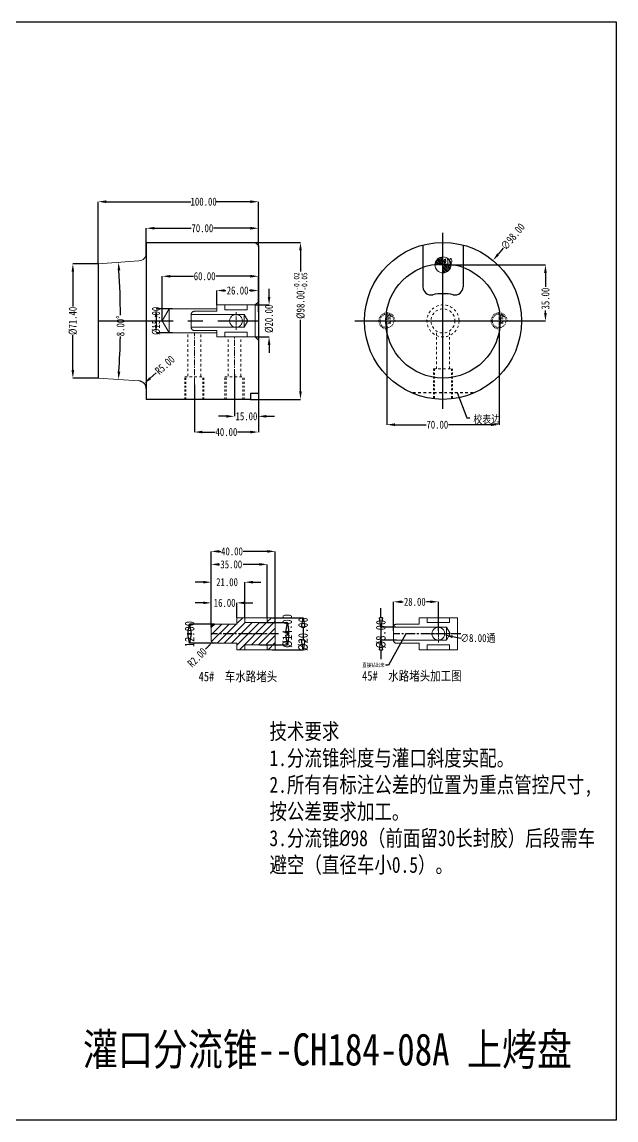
# Model space of a CAD drawing. Header units: millimetres. Extents: x -2895 to -298, y -11750 to -2997.
# Drawn here: x -1679 to -1308, y -5493 to -4808 of the extents above; entities that cross this region are included whole.
import ezdxf

# ---------------------------------------------------------------- set-up
doc = ezdxf.new("R2010")
doc.units = ezdxf.units.MM
doc.header["$LTSCALE"] = 16.335
doc.header["$PDMODE"] = 3
doc.header["$PDSIZE"] = 0.3125
for name, pattern in [('CENTER', [0.6, 0.375, -0.075, 0.075, -0.075]), ('HIDDEN', [0.2, 0.1, -0.1]), ('HIDDENX2', [0.75, 0.5, -0.25])]:
    doc.linetypes.add(name, pattern=pattern)
doc.layers.get('0').update_dxf_attribs({"linetype": 'CONTINUOUS'})
doc.layers.get('Defpoints').update_dxf_attribs({"linetype": 'CONTINUOUS'})
for name, color, linetype, lineweight in [('cool', 153, 'HIDDEN', 9), ('dim', 82, 'CONTINUOUS', 9), ('epin', 13, 'CONTINUOUS', 9), ('screw', 33, 'CONTINUOUS', 13), ('虚线', 6, 'HIDDENX2', 13)]:
    doc.layers.add(name, color=color, linetype=linetype, lineweight=lineweight)
doc.layers.add('DEFAULT_2', color=8, linetype='HIDDEN')
doc.styles.get("Standard").update_dxf_attribs({"font": 'txt', "width": 0.8})
doc.styles.add('TXT', font='txt.shx', dxfattribs={"bigfont": 'gbcbig.shx'})
doc.styles.add('TXT05', font='txt.shx', dxfattribs={"width": 0.5, "bigfont": 'gbcbig.shx'})
doc.dimstyles.get("Standard").update_dxf_attribs({"dimtxt": 0.15625, "dimasz": 0.1875, "dimexe": 0.125, "dimexo": 0.0625, "dimtad": 0, "dimtih": 1, "dimtoh": 1, "dimdsep": 46, "dimtxsty": 'Standard', "dimcen": 0.09, "dimadec": 0, "dimazin": 0, "dimtp": 0.01, "dimtm": 0.01, "dimtfac": 1, "dimtofl": 0, "dimtmove": 0, "dimatfit": 3, "dimfxl": 0, "dimtolj": 1, "dimarcsym": 0})
doc.dimstyles.new('STANDARD$0', dxfattribs={"dimscale": 2, "dimtxt": 3, "dimasz": 3, "dimexe": 1.25, "dimexo": 0.625, "dimgap": 0.5, "dimtad": 0, "dimdsep": 46, "dimlunit": 6, "dimtxsty": 'Standard', "dimblk": 'CLOSEDBLANK', "dimcen": 0, "dimclrt": 2, "dimazin": 2, "dimtfac": 2, "dimtmove": 1, "dimatfit": 3, "dimfxl": 0, "dimtolj": 1, "dimtzin": 0, "dimarcsym": 0})

# ---------------------------------------------------------------- blocks, each defined once
blk = doc.blocks.new('screw_m10_g')
at = {"layer": 'screw', "color": 1, "linetype": 'CENTER', "ltscale": 0.310989}
for p, q in [((-5.5, 0), (5.5, 0)), ((0, -5.5), (0, 5.5))]:
    blk.add_line(p, q, dxfattribs=at)
at = {"layer": 'screw', "linetype": 'HIDDEN', "ltscale": 0.310989}
blk.add_circle((0, 0), 4.25, dxfattribs=at)
at = {"layer": 'screw', "color": 92, "linetype": 'HIDDEN', "ltscale": 0.310989}
blk.add_arc((0, 0), 5, 270, 180, dxfattribs=at)
at = {"layer": 'screw', "color": 6, "style": 'TXT'}
blk.add_text('M10', height=2, dxfattribs=at).set_placement((-1.7, -2.5))
blk = doc.blocks.new('*D1792')
at = {"color": 4, "linetype": 'Continuous', "lineweight": -2}
for p, q in [((-1451.38, -4997.38), (-1451.38, -5059.19)), ((-1381.38, -4997.63), (-1381.38, -5059.19)), ((-1446.38, -5059.19), (-1426.92, -5059.19)), ((-1386.38, -5059.19), (-1412.92, -5059.19))]:
    blk.add_line(p, q, dxfattribs=at)
at = {"color": 4}
for points in [[(-1446.38, -5058.36), (-1446.38, -5060.03), (-1451.38, -5059.19)], [(-1386.38, -5058.36), (-1386.38, -5060.03), (-1381.38, -5059.19)]]:
    blk.add_solid(points, dxfattribs=at)
at = {"layer": 'Defpoints', "color": 0}
for p in [(-1451.38, -4997.38), (-1381.38, -4997.63), (-1381.38, -5059.19)]:
    blk.add_point(p, dxfattribs=at)
at = {"color": 6, "insert": (-1419.92, -5059.19), "char_height": 5, "attachment_point": 5}
blk.add_mtext('\\A1;70.00', dxfattribs=at)
blk = doc.blocks.new('_ClosedBlank')
at = {"color": 0, "linetype": 'ByBlock', "lineweight": -2}
for p, q in [((-1, 0.17), (0, 0)), ((-1, 0.17), (-1, -0.17)), ((0, 0), (-1, -0.17))]:
    blk.add_line(p, q, dxfattribs=at)
blk = doc.blocks.new('*D1794')
at = {"color": 6, "lineweight": -2}
for p, q in [((-1559.04, -5183.71), (-1574.51, -5183.71)), ((-1557.8, -5195.71), (-1574.51, -5195.71))]:
    blk.add_line(p, q, dxfattribs=at)
at = {"layer": 'Defpoints', "color": 0}
for p in [(-1559.04, -5183.71), (-1574.51, -5195.71), (-1557.8, -5195.71)]:
    blk.add_point(p, dxfattribs=at)
at = {"color": 6, "lineweight": -2, "xscale": 6, "yscale": 6, "zscale": 6}
for p, rotation in [((-1574.51, -5183.71), 90), ((-1574.51, -5195.71), 270)]:
    blk.add_blockref('_ClosedBlank', p, dxfattribs=dict(at, rotation=rotation))
at = {"color": 4, "insert": (-1574.51, -5189.94), "char_height": 6, "attachment_point": 5, "rotation": 90}
blk.add_mtext('\\A1;12.00', dxfattribs=at)
blk = doc.blocks.new('*D1874')
at = {"color": 4, "lineweight": -2}
for p, q in [((-1566.04, -5170.46), (-1571.04, -5170.46)), ((-1561.04, -5185.71), (-1561.04, -5170.46)), ((-1545.04, -5179.71), (-1545.04, -5170.46)), ((-1540.04, -5170.46), (-1535.04, -5170.46))]:
    blk.add_line(p, q, dxfattribs=at)
at = {"color": 4}
for points in [[(-1566.04, -5169.62), (-1566.04, -5171.29), (-1561.04, -5170.46)], [(-1540.04, -5169.62), (-1540.04, -5171.29), (-1545.04, -5170.46)]]:
    blk.add_solid(points, dxfattribs=at)
at = {"layer": 'Defpoints', "color": 0}
for p in [(-1545.04, -5170.46), (-1545.04, -5179.71), (-1561.04, -5185.71)]:
    blk.add_point(p, dxfattribs=at)
at = {"color": 6, "insert": (-1552.65, -5170.46), "char_height": 5, "attachment_point": 5}
blk.add_mtext('\\A1;16.00', dxfattribs=at)
blk = doc.blocks.new('*D1875')
at = {"color": 4, "lineweight": -2}
for p, q in [((-1566.04, -5157.55), (-1571.04, -5157.55)), ((-1561.04, -5185.71), (-1561.04, -5157.55)), ((-1540.04, -5179.71), (-1540.04, -5157.55)), ((-1535.04, -5157.55), (-1530.04, -5157.55))]:
    blk.add_line(p, q, dxfattribs=at)
at = {"color": 4}
for points in [[(-1566.04, -5156.71), (-1566.04, -5158.38), (-1561.04, -5157.55)], [(-1535.04, -5156.71), (-1535.04, -5158.38), (-1540.04, -5157.55)]]:
    blk.add_solid(points, dxfattribs=at)
at = {"layer": 'Defpoints', "color": 0}
for p in [(-1540.04, -5157.55), (-1540.04, -5179.71), (-1561.04, -5185.71)]:
    blk.add_point(p, dxfattribs=at)
at = {"color": 6, "insert": (-1551.14, -5157.55), "char_height": 5, "attachment_point": 5}
blk.add_mtext('\\A1;21.00', dxfattribs=at)
blk = doc.blocks.new('*D1876')
at = {"color": 4, "lineweight": -2}
for p, q in [((-1561.04, -5185.71), (-1561.04, -5146.44)), ((-1556.04, -5146.44), (-1555.84, -5146.44)), ((-1531.04, -5146.44), (-1541.18, -5146.44)), ((-1526.04, -5179.71), (-1526.04, -5146.44))]:
    blk.add_line(p, q, dxfattribs=at)
at = {"color": 4}
for points in [[(-1556.04, -5145.61), (-1556.04, -5147.27), (-1561.04, -5146.44)], [(-1531.04, -5145.61), (-1531.04, -5147.27), (-1526.04, -5146.44)]]:
    blk.add_solid(points, dxfattribs=at)
at = {"layer": 'Defpoints', "color": 0}
for p in [(-1526.04, -5146.44), (-1526.04, -5179.71), (-1561.04, -5185.71)]:
    blk.add_point(p, dxfattribs=at)
at = {"color": 6, "insert": (-1548.51, -5146.44), "char_height": 5, "attachment_point": 5}
blk.add_mtext('\\A1;35.00', dxfattribs=at)
blk = doc.blocks.new('*D1877')
at = {"color": 4, "lineweight": -2}
for p, q in [((-1561.04, -5185.71), (-1561.04, -5138.32)), ((-1556.04, -5138.32), (-1555.07, -5138.32)), ((-1526.04, -5138.32), (-1541.07, -5138.32)), ((-1521.04, -5183.43), (-1521.04, -5138.32))]:
    blk.add_line(p, q, dxfattribs=at)
at = {"color": 4}
for points in [[(-1556.04, -5137.48), (-1556.04, -5139.15), (-1561.04, -5138.32)], [(-1526.04, -5137.48), (-1526.04, -5139.15), (-1521.04, -5138.32)]]:
    blk.add_solid(points, dxfattribs=at)
at = {"layer": 'Defpoints', "color": 0}
for p in [(-1521.04, -5138.32), (-1521.04, -5183.43), (-1561.04, -5185.71)]:
    blk.add_point(p, dxfattribs=at)
at = {"color": 6, "insert": (-1548.07, -5138.32), "char_height": 5, "attachment_point": 5}
blk.add_mtext('\\A1;40.00', dxfattribs=at)
blk = doc.blocks.new('*D1878')
at = {"color": 6, "lineweight": -2}
for p, q in [((-1530.69, -5182.71), (-1513.51, -5182.71)), ((-1513.51, -5188.71), (-1513.51, -5190.71)), ((-1530.69, -5196.71), (-1513.51, -5196.71))]:
    blk.add_line(p, q, dxfattribs=at)
at = {"layer": 'Defpoints', "color": 0}
for p in [(-1530.69, -5182.71), (-1530.69, -5196.71), (-1513.51, -5196.71)]:
    blk.add_point(p, dxfattribs=at)
at = {"color": 6, "lineweight": -2, "xscale": 6, "yscale": 6, "zscale": 6}
for p, rotation in [((-1513.51, -5182.71), 90), ((-1513.51, -5196.71), 270)]:
    blk.add_blockref('_ClosedBlank', p, dxfattribs=dict(at, rotation=rotation))
at = {"color": 4, "insert": (-1513.51, -5188.02), "char_height": 6, "attachment_point": 5, "rotation": 90}
blk.add_mtext('\\A1;%%c14.00', dxfattribs=at)
blk = doc.blocks.new('*D1879')
at = {"color": 4, "lineweight": -2}
blk.add_line((-1405.35, -5192.66), (-1410.47, -5191.58), dxfattribs=at)
at = {"color": 4}
blk.add_solid([(-1410.3, -5190.76), (-1410.64, -5192.39), (-1415.36, -5190.54)], dxfattribs=at)
at = {"layer": 'Defpoints', "color": 0}
for p in [(-1423.19, -5188.88), (-1415.36, -5190.54)]:
    blk.add_point(p, dxfattribs=at)
at = {"color": 6, "insert": (-1394.62, -5192.66), "char_height": 5, "attachment_point": 5}
blk.add_mtext('\\A1;∅8.00{\\fSimSun|b0|i0|c134|p2;通}', dxfattribs=at)
blk = doc.blocks.new('*D1880')
at = {"color": 4, "lineweight": -2}
for p, q in [((-1447.27, -5187.99), (-1447.27, -5169.79)), ((-1442.27, -5169.79), (-1441.3, -5169.79)), ((-1424.27, -5169.79), (-1426.63, -5169.79)), ((-1419.27, -5187.99), (-1419.27, -5169.79))]:
    blk.add_line(p, q, dxfattribs=at)
at = {"color": 4}
for points in [[(-1442.27, -5168.96), (-1442.27, -5170.62), (-1447.27, -5169.79)], [(-1424.27, -5168.96), (-1424.27, -5170.62), (-1419.27, -5169.79)]]:
    blk.add_solid(points, dxfattribs=at)
at = {"layer": 'Defpoints', "color": 0}
for p in [(-1447.27, -5169.79), (-1447.27, -5187.99), (-1419.27, -5187.99)]:
    blk.add_point(p, dxfattribs=at)
at = {"color": 6, "insert": (-1433.97, -5169.79), "char_height": 5, "attachment_point": 5}
blk.add_mtext('\\A1;28.00', dxfattribs=at)
blk = doc.blocks.new('*D1795')
at = {"color": 6, "lineweight": -2}
for p, q in [((-1455.09, -5179.71), (-1455.09, -5173.71)), ((-1445.88, -5185.71), (-1455.09, -5185.71)), ((-1455.09, -5185.71), (-1455.09, -5193.71)), ((-1445.45, -5193.71), (-1455.09, -5193.71)), ((-1455.09, -5199.71), (-1455.09, -5205.71))]:
    blk.add_line(p, q, dxfattribs=at)
at = {"layer": 'Defpoints', "color": 0}
for p in [(-1445.88, -5185.71), (-1455.09, -5193.71), (-1445.45, -5193.71)]:
    blk.add_point(p, dxfattribs=at)
at = {"color": 6, "lineweight": -2, "xscale": 6, "yscale": 6, "zscale": 6}
for p, rotation in [((-1455.09, -5185.71), 270), ((-1455.09, -5193.71), 90)]:
    blk.add_blockref('_ClosedBlank', p, dxfattribs=dict(at, rotation=rotation))
at = {"color": 4, "insert": (-1455.09, -5190.03), "char_height": 6, "attachment_point": 5, "rotation": 90}
blk.add_mtext('\\A1;%%c8.00', dxfattribs=at)
blk = doc.blocks.new('*D1881')
at = {"color": 6, "lineweight": -2}
for p, q in [((-1522.98, -5179.71), (-1503.63, -5179.71)), ((-1503.63, -5185.71), (-1503.63, -5193.71)), ((-1522.98, -5199.71), (-1503.63, -5199.71))]:
    blk.add_line(p, q, dxfattribs=at)
at = {"layer": 'Defpoints', "color": 0}
for p in [(-1522.98, -5179.71), (-1522.98, -5199.71), (-1503.63, -5199.71)]:
    blk.add_point(p, dxfattribs=at)
at = {"color": 6, "lineweight": -2, "xscale": 6, "yscale": 6, "zscale": 6}
for p, rotation in [((-1503.63, -5179.71), 90), ((-1503.63, -5199.71), 270)]:
    blk.add_blockref('_ClosedBlank', p, dxfattribs=dict(at, rotation=rotation))
at = {"color": 4, "insert": (-1503.63, -5190.03), "char_height": 6, "attachment_point": 5, "rotation": 90}
blk.add_mtext('\\A1;%%c20.00', dxfattribs=at)
blk = doc.blocks.new('*D1882')
at = {"color": 6, "lineweight": -2}
blk.add_line((-1564.67, -5199.39), (-1562.56, -5197.26), dxfattribs=at)
at = {"color": 6}
blk.add_solid([(-1562.91, -5196.91), (-1562.2, -5197.61), (-1560.45, -5195.13)], dxfattribs=at)
at = {"layer": 'Defpoints', "color": 0}
for p in [(-1560.45, -5195.13), (-1559.04, -5193.71)]:
    blk.add_point(p, dxfattribs=at)
at = {"color": 4, "insert": (-1569.83, -5204.6), "char_height": 5, "attachment_point": 5, "rotation": 45.25651}
blk.add_mtext('\\A1;R2.00', dxfattribs=at)
blk = doc.blocks.new('*D1884')
at = {"color": 4, "linetype": 'Continuous', "lineweight": -2}
for p, q in [((-1411.98, -4959.38), (-1352.44, -4959.38)), ((-1352.44, -4964.38), (-1352.44, -4973.12)), ((-1352.44, -4989.38), (-1352.44, -4987.79)), ((-1396.23, -4994.38), (-1352.44, -4994.38))]:
    blk.add_line(p, q, dxfattribs=at)
at = {"color": 4}
for points in [[(-1353.28, -4964.38), (-1351.61, -4964.38), (-1352.44, -4959.38)], [(-1353.28, -4989.38), (-1351.61, -4989.38), (-1352.44, -4994.38)]]:
    blk.add_solid(points, dxfattribs=at)
at = {"layer": 'Defpoints', "color": 0}
for p in [(-1411.98, -4959.38), (-1396.23, -4994.38), (-1352.44, -4994.38)]:
    blk.add_point(p, dxfattribs=at)
at = {"color": 6, "insert": (-1352.44, -4980.45), "char_height": 5, "attachment_point": 5, "rotation": 90}
blk.add_mtext('\\A1;35.00', dxfattribs=at)
blk = doc.blocks.new('epin_ejp_10')
at = {"layer": 'epin'}
h = blk.add_hatch(dxfattribs=at)
h.set_pattern_fill('_ANSI31', color=123, scale=0.25, angle=90, style=0)
h.set_pattern_definition([(135, (-3501.19435, 375.4519), (-0.561266, -0.561266), [])])
h.paths.add_polyline_path([(0, 5, 0.414214), (-5, 0), (0, 0)])
h.paths.add_polyline_path([(5, 0), (0, 0), (0, -5, 0.414214)])
at = {"layer": 'epin', "color": 1, "linetype": 'CENTER', "ltscale": 0.310989}
for p, q in [((-5.5, 0), (5.5, 0)), ((0, -5.5), (0, 5.5))]:
    blk.add_line(p, q, dxfattribs=at)
at = {"layer": 'epin'}
blk.add_circle((0, 0), 5, dxfattribs=at)
at = {"layer": 'epin', "color": 6, "style": 'TXT05', "width": 0.5}
blk.add_text('%%c10', height=3.5, dxfattribs=at).set_placement((0.2, 0.5))
blk = doc.blocks.new('*D1816')
at = {"color": 4, "linetype": 'Continuous', "lineweight": -2}
for p, q in [((-1601.55, -4954.61), (-1601.55, -4936.52)), ((-1596.55, -4936.52), (-1573.55, -4936.52)), ((-1536.55, -4936.52), (-1559.55, -4936.52)), ((-1531.55, -4947.88), (-1531.55, -4936.52))]:
    blk.add_line(p, q, dxfattribs=at)
at = {"color": 4}
for points in [[(-1596.55, -4935.68), (-1596.55, -4937.35), (-1601.55, -4936.52)], [(-1536.55, -4935.68), (-1536.55, -4937.35), (-1531.55, -4936.52)]]:
    blk.add_solid(points, dxfattribs=at)
at = {"layer": 'Defpoints', "color": 0}
for p in [(-1601.55, -4936.52), (-1531.55, -4947.88), (-1601.55, -4954.61)]:
    blk.add_point(p, dxfattribs=at)
at = {"color": 6, "insert": (-1566.55, -4936.52), "char_height": 5, "attachment_point": 5}
blk.add_mtext('\\A1;70.00', dxfattribs=at)
blk = doc.blocks.new('*D1817')
at = {"color": 4, "linetype": 'Continuous', "lineweight": -2}
for p, q in [((-1631.55, -4958.68), (-1631.55, -4919.94)), ((-1626.55, -4919.94), (-1573.76, -4919.94)), ((-1536.55, -4919.94), (-1557.76, -4919.94)), ((-1531.55, -4947.88), (-1531.55, -4919.94))]:
    blk.add_line(p, q, dxfattribs=at)
at = {"color": 4}
for points in [[(-1626.55, -4919.1), (-1626.55, -4920.77), (-1631.55, -4919.94)], [(-1536.55, -4919.1), (-1536.55, -4920.77), (-1531.55, -4919.94)]]:
    blk.add_solid(points, dxfattribs=at)
at = {"layer": 'Defpoints', "color": 0}
for p in [(-1631.55, -4919.94), (-1531.55, -4947.88), (-1631.55, -4958.68)]:
    blk.add_point(p, dxfattribs=at)
at = {"color": 6, "insert": (-1565.76, -4919.94), "char_height": 5, "attachment_point": 5}
blk.add_mtext('\\A1;100.00', dxfattribs=at)
blk = doc.blocks.new('*D1818')
at = {"color": 4, "linetype": 'Continuous', "lineweight": -2}
for p, q in [((-1533.55, -4945.38), (-1505.32, -4945.38)), ((-1505.32, -4950.38), (-1505.32, -4963.44)), ((-1505.32, -5038.38), (-1505.32, -4993.71)), ((-1536.55, -5043.38), (-1505.32, -5043.38))]:
    blk.add_line(p, q, dxfattribs=at)
at = {"color": 4}
for points in [[(-1506.16, -4950.38), (-1504.49, -4950.38), (-1505.32, -4945.38)], [(-1506.16, -5038.38), (-1504.49, -5038.38), (-1505.32, -5043.38)]]:
    blk.add_solid(points, dxfattribs=at)
at = {"layer": 'Defpoints', "color": 0}
for p in [(-1533.55, -4945.38), (-1536.55, -5043.38), (-1505.32, -5043.38)]:
    blk.add_point(p, dxfattribs=at)
at = {"color": 6, "insert": (-1505.32, -4978.57), "char_height": 5, "attachment_point": 5, "rotation": 90}
blk.add_mtext('\\A1;%%C98.00{\\H0.7x;\\S-0.02^ -0.05;}', dxfattribs=at)
blk = doc.blocks.new('*D1819')
at = {"color": 4, "lineweight": -2}
for p, q in [((-1557.55, -4984.38), (-1557.55, -4975.42)), ((-1552.55, -4975.42), (-1551.91, -4975.42)), ((-1536.55, -4975.42), (-1537.25, -4975.42)), ((-1531.55, -4982.38), (-1531.55, -4975.42))]:
    blk.add_line(p, q, dxfattribs=at)
at = {"color": 4}
for points in [[(-1552.55, -4974.59), (-1552.55, -4976.25), (-1557.55, -4975.42)], [(-1536.55, -4974.59), (-1536.55, -4976.25), (-1531.55, -4975.42)]]:
    blk.add_solid(points, dxfattribs=at)
at = {"layer": 'Defpoints', "color": 0}
for p in [(-1557.55, -4975.42), (-1557.55, -4984.38), (-1531.55, -4982.38)]:
    blk.add_point(p, dxfattribs=at)
at = {"color": 6, "insert": (-1544.58, -4975.42), "char_height": 5, "attachment_point": 5}
blk.add_mtext('\\A1;26.00', dxfattribs=at)
blk = doc.blocks.new('*D1820')
at = {"color": 4, "lineweight": -2}
for p, q in [((-1585.22, -4986.88), (-1595.45, -4986.88)), ((-1595.45, -4991.88), (-1595.45, -4996.88)), ((-1585.22, -5001.88), (-1595.45, -5001.88))]:
    blk.add_line(p, q, dxfattribs=at)
at = {"color": 4}
for points in [[(-1596.29, -4991.88), (-1594.62, -4991.88), (-1595.45, -4986.88)], [(-1596.29, -4996.88), (-1594.62, -4996.88), (-1595.45, -5001.88)]]:
    blk.add_solid(points, dxfattribs=at)
at = {"layer": 'Defpoints', "color": 0}
for p in [(-1585.22, -4986.88), (-1595.45, -5001.88), (-1585.22, -5001.88)]:
    blk.add_point(p, dxfattribs=at)
at = {"color": 6, "insert": (-1595.45, -4994.38), "char_height": 5, "attachment_point": 5, "rotation": 90}
blk.add_mtext('\\A1;%%c15.00', dxfattribs=at)
blk = doc.blocks.new('*D1821')
at = {"color": 4, "lineweight": -2}
for p, q in [((-1591.55, -4994.38), (-1591.55, -4966.5)), ((-1586.55, -4966.5), (-1572.13, -4966.5)), ((-1536.55, -4966.5), (-1558.13, -4966.5)), ((-1531.55, -4988.71), (-1531.55, -4966.5))]:
    blk.add_line(p, q, dxfattribs=at)
at = {"color": 4}
for points in [[(-1586.55, -4965.67), (-1586.55, -4967.34), (-1591.55, -4966.5)], [(-1536.55, -4965.67), (-1536.55, -4967.34), (-1531.55, -4966.5)]]:
    blk.add_solid(points, dxfattribs=at)
at = {"layer": 'Defpoints', "color": 0}
for p in [(-1591.55, -4966.5), (-1531.55, -4988.71), (-1591.55, -4994.38)]:
    blk.add_point(p, dxfattribs=at)
at = {"color": 6, "insert": (-1565.13, -4966.5), "char_height": 5, "attachment_point": 5}
blk.add_mtext('\\A1;60.00', dxfattribs=at)
blk = doc.blocks.new('*D1890')
at = {"color": 4, "lineweight": -2}
for p, q in [((-1524.92, -4979.38), (-1524.92, -4974.38)), ((-1533.55, -4984.38), (-1524.92, -4984.38)), ((-1533.55, -5004.38), (-1524.92, -5004.38)), ((-1524.92, -5009.38), (-1524.92, -5014.38))]:
    blk.add_line(p, q, dxfattribs=at)
at = {"color": 4}
for points in [[(-1525.75, -4979.38), (-1524.09, -4979.38), (-1524.92, -4984.38)], [(-1525.75, -5009.38), (-1524.09, -5009.38), (-1524.92, -5004.38)]]:
    blk.add_solid(points, dxfattribs=at)
at = {"layer": 'Defpoints', "color": 0}
for p in [(-1533.55, -4984.38), (-1533.55, -5004.38), (-1524.92, -5004.38)]:
    blk.add_point(p, dxfattribs=at)
at = {"color": 6, "insert": (-1524.92, -4993.09), "char_height": 5, "attachment_point": 5, "rotation": 90}
blk.add_mtext('\\A1;%%c20.00', dxfattribs=at)
blk = doc.blocks.new('*D1891')
at = {"color": 4, "linetype": 'Continuous', "lineweight": -2}
for p, q in [((-1571.55, -5034.38), (-1571.55, -5063.79)), ((-1531.55, -5033.34), (-1531.55, -5063.79)), ((-1566.55, -5063.79), (-1558.55, -5063.79)), ((-1536.55, -5063.79), (-1544.55, -5063.79))]:
    blk.add_line(p, q, dxfattribs=at)
at = {"color": 4}
for points in [[(-1566.55, -5062.96), (-1566.55, -5064.63), (-1571.55, -5063.79)], [(-1536.55, -5062.96), (-1536.55, -5064.63), (-1531.55, -5063.79)]]:
    blk.add_solid(points, dxfattribs=at)
at = {"layer": 'Defpoints', "color": 0}
for p in [(-1571.55, -5034.38), (-1531.55, -5033.34), (-1531.55, -5063.79)]:
    blk.add_point(p, dxfattribs=at)
at = {"color": 6, "insert": (-1551.55, -5063.79), "char_height": 5, "attachment_point": 5}
blk.add_mtext('\\A1;40.00', dxfattribs=at)
blk = doc.blocks.new('*D1892')
at = {"color": 4, "linetype": 'Continuous', "lineweight": -2}
for p, q in [((-1546.55, -5027.61), (-1546.55, -5053.97)), ((-1531.55, -5028.33), (-1531.55, -5053.97)), ((-1551.55, -5053.97), (-1556.55, -5053.97)), ((-1526.55, -5053.97), (-1521.55, -5053.97))]:
    blk.add_line(p, q, dxfattribs=at)
at = {"color": 4}
for points in [[(-1551.55, -5053.14), (-1551.55, -5054.81), (-1546.55, -5053.97)], [(-1526.55, -5053.14), (-1526.55, -5054.81), (-1531.55, -5053.97)]]:
    blk.add_solid(points, dxfattribs=at)
at = {"layer": 'Defpoints', "color": 0}
for p in [(-1546.55, -5027.61), (-1531.55, -5028.33), (-1546.55, -5053.97)]:
    blk.add_point(p, dxfattribs=at)
at = {"color": 6, "insert": (-1539.05, -5053.97), "char_height": 5, "attachment_point": 5}
blk.add_mtext('\\A1;15.00', dxfattribs=at)
blk = doc.blocks.new('*D1822')
at = {"color": 4, "linetype": 'Continuous', "lineweight": -2}
for p, q in [((-1631.55, -4958.68), (-1647.38, -4958.68)), ((-1647.38, -4963.68), (-1647.38, -4985.38)), ((-1647.38, -5025.08), (-1647.38, -5003.38)), ((-1631.55, -5030.08), (-1647.38, -5030.08))]:
    blk.add_line(p, q, dxfattribs=at)
at = {"color": 4}
for points in [[(-1648.22, -4963.68), (-1646.55, -4963.68), (-1647.38, -4958.68)], [(-1648.22, -5025.08), (-1646.55, -5025.08), (-1647.38, -5030.08)]]:
    blk.add_solid(points, dxfattribs=at)
at = {"layer": 'Defpoints', "color": 0}
for p in [(-1631.55, -4958.68), (-1647.38, -5030.08), (-1631.55, -5030.08)]:
    blk.add_point(p, dxfattribs=at)
at = {"color": 6, "insert": (-1647.38, -4994.38), "char_height": 5, "attachment_point": 5, "rotation": 90}
blk.add_mtext('\\A1;%%c71.40', dxfattribs=at)
blk = doc.blocks.new('*D1893')
at = {"color": 4, "lineweight": -2}
for start, end in [(0.38605, 3.45373), (356.54627, 358.92928)]:
    blk.add_arc((-2142.07, -4994.38), 524.42, start, end, dxfattribs=at)
at = {"color": 4}
for points in [[(-1619.43, -4962.85), (-1617.77, -4962.74), (-1618.92, -4957.8)], [(-1617.77, -5026.03), (-1619.43, -5025.92), (-1618.92, -5030.97)]]:
    blk.add_solid(points, dxfattribs=at)
at = {"layer": 'Defpoints', "color": 0}
for p in [(-1606.2, -4956.91), (-1631.55, -4958.68), (-1617.79, -4982.18), (-1631.55, -5030.08), (-1606.2, -5031.86)]:
    blk.add_point(p, dxfattribs=at)
at = {"color": 6, "insert": (-1617.66, -4997.52), "char_height": 5, "attachment_point": 5, "rotation": 89.65766}
blk.add_mtext('\\A1;8.00°', dxfattribs=at)
blk = doc.blocks.new('*D1894')
at = {"color": 4, "lineweight": -2}
blk.add_line((-1595.4, -5026.81), (-1599.12, -5030.15), dxfattribs=at)
at = {"color": 4}
blk.add_solid([(-1599.67, -5029.53), (-1598.56, -5030.77), (-1602.83, -5033.5)], dxfattribs=at)
at = {"layer": 'Defpoints', "color": 0}
for p in [(-1606.55, -5036.84), (-1602.83, -5033.5)]:
    blk.add_point(p, dxfattribs=at)
at = {"color": 6, "insert": (-1589.95, -5021.9), "char_height": 5, "attachment_point": 5, "rotation": 41.98645}
blk.add_mtext('\\A1;R5.00', dxfattribs=at)
blk = doc.blocks.new('*D1895')
at = {"color": 4, "linetype": 'Continuous', "lineweight": -2}
blk.add_line((-1378.78, -4948.92), (-1381.97, -4952.77), dxfattribs=at)
at = {"color": 4}
blk.add_solid([(-1382.61, -4952.24), (-1381.32, -4953.3), (-1385.15, -4956.62)], dxfattribs=at)
at = {"layer": 'Defpoints', "color": 0}
for p in [(-1385.15, -4956.62), (-1447.61, -5032.15)]:
    blk.add_point(p, dxfattribs=at)
at = {"color": 6, "insert": (-1372.83, -4941.72), "char_height": 5, "attachment_point": 5, "rotation": 50.41154}
blk.add_mtext('\\A1;∅98.00', dxfattribs=at)

msp = doc.modelspace()

# ---------------------------------------------------------------- hatches: boundary and pattern name
h = msp.add_hatch()
h.set_pattern_fill('ANSI31', color=4, style=0)
h.set_pattern_definition([(45, (-2983.3196, -5561.9602), (-2.245064, 2.245064), [])])
h.paths.add_polyline_path([(-1521.039, -5189.71), (-1521.039, -5179.71), (-1526.039, -5179.71), (-1526.039, -5182.71), (-1540.039, -5182.71), (-1540.039, -5179.71), (-1545.039, -5179.71), (-1545.039, -5183.71), (-1559.039, -5183.71, 0.4142136), (-1561.039, -5185.71), (-1561.039, -5189.71)])
h.paths.add_polyline_path([(-1561.039, -5189.71), (-1561.039, -5193.71, 0.4142136), (-1559.039, -5195.71), (-1545.039, -5195.71), (-1545.039, -5199.71), (-1540.039, -5199.71), (-1540.039, -5196.71), (-1526.039, -5196.71), (-1526.039, -5199.71), (-1521.039, -5199.71), (-1521.039, -5189.71)])

# ---------------------------------------------------------------- linework, layer by layer
at = {"color": 1, "linetype": 'CENTER', "ltscale": 50.8}
for p, q in [((-1416.379, -5049.384), (-1416.379, -4939.384)), ((-1471.379, -4994.384), (-1361.379, -4994.384))]:
    msp.add_line(p, q, dxfattribs=at)
for p, q in [((-1601.548, -4945.383), (-1601.548, -5043.384)), ((-1601.548, -4945.383), (-1533.548, -4945.384)), ((-1533.548, -4945.384), (-1531.548, -4947.384)), ((-1531.548, -4947.384), (-1531.548, -5039.117)), ((-1631.548, -4958.685), (-1631.548, -5030.083)), ((-1531.548, -5039.617), (-1536.548, -5039.617)), ((-1536.548, -5039.617), (-1536.548, -5043.384)), ((-1536.548, -5043.383), (-1601.548, -5043.384))]:
    msp.add_line(p, q)
at = {"color": 3}
for p, q in [((-1428.879, -4947.523), (-1428.879, -4973.197)), ((-1403.879, -4947.523), (-1403.879, -4973.197))]:
    msp.add_line(p, q, dxfattribs=at)
at = {"lineweight": 0}
for p, q in [((-1631.548, -4958.685), (-1606.199, -4956.912)), ((-1631.548, -5030.083), (-1606.199, -5031.856))]:
    msp.add_line(p, q, dxfattribs=at)
at = {"color": 1, "linetype": 'CENTER', "ltscale": 7.62}
msp.add_line((-1631.548, -4994.384), (-1531.548, -4994.384), dxfattribs=at)
at = {"color": 1, "linetype": 'CENTER', "ltscale": 0.970285}
for p, q in [((-1519.039, -5189.71), (-1561.039, -5189.71)), ((-1405.274, -5189.71), (-1447.274, -5189.71))]:
    msp.add_line(p, q, dxfattribs=at)
at = {"ltscale": 0.5}
msp.add_lwpolyline([(-2190.081, -4807.703), (-1308.392, -4807.703), (-1308.392, -5493.416), (-2190.081, -5493.416)], close=True, dxfattribs=at)
for radius in [49, 35.7]:
    msp.add_circle((-1416.379, -4994.384), radius)
at = {"lineweight": 0}
msp.add_arc((-1606.548, -4951.924), 5, 274, 0, dxfattribs=at)
at = {"color": 3}
for centre, radius, start, end in [((-1423.879, -4973.197), 5, 180, 282.373625), ((-1416.379, -5007.384), 30, 77.626375, 102.373625), ((-1408.879, -4973.197), 5, 257.626375, 0)]:
    msp.add_arc(centre, radius, start, end, dxfattribs=at)
at = {"ltscale": 0.5}
msp.add_arc((-1606.548, -5036.843), 5, 0, 86, dxfattribs=at)
at = {"layer": 'cool', "ltscale": 0.932966}
for p, q in [((-1575.548, -5028.884), (-1575.548, -5001.884)), ((-1567.548, -5028.884), (-1567.548, -5001.884)), ((-1550.548, -5028.884), (-1550.548, -5004.384)), ((-1542.548, -5028.884), (-1542.548, -5004.384)), ((-1420.379, -5024.384), (-1420.379, -5001.884)), ((-1412.379, -5024.384), (-1412.379, -5001.884)), ((-1422.379, -5024.384), (-1410.379, -5024.384)), ((-1577.548, -5029.384), (-1565.548, -5029.384)), ((-1552.548, -5029.384), (-1540.548, -5029.384))]:
    msp.add_line(p, q, dxfattribs=at)
at = {"layer": 'cool', "color": 1, "linetype": 'CENTER', "ltscale": 0.621977}
for p, q in [((-1571.548, -5034.384), (-1571.548, -5001.884)), ((-1546.548, -5034.384), (-1546.548, -5004.384)), ((-1416.379, -5034.384), (-1416.379, -5001.884))]:
    msp.add_line(p, q, dxfattribs=at)
at = {"layer": 'cool', "ltscale": 0.932966}
for radius in [10, 7.5]:
    msp.add_circle((-1416.379, -4994.384), radius, dxfattribs=at)
at = {"layer": 'DEFAULT_2', "color": 8, "linetype": 'HIDDEN'}
msp.add_line((-1435.121, -5039.117), (-1397.637, -5039.117), dxfattribs=at)
at = {"layer": 'screw', "color": 92, "linetype": 'HIDDEN', "ltscale": 0.746373}
for p, q in [((-1422.379, -5042.512), (-1422.379, -5024.384)), ((-1410.379, -5042.512), (-1410.379, -5024.384)), ((-1577.548, -5043.384), (-1577.548, -5029.384)), ((-1565.548, -5043.384), (-1565.548, -5029.384)), ((-1552.548, -5043.384), (-1552.548, -5029.384)), ((-1540.548, -5043.383), (-1540.548, -5029.384))]:
    msp.add_line(p, q, dxfattribs=at)
at = {"layer": 'screw', "linetype": 'HIDDEN', "ltscale": 0.746373}
for p, q in [((-1421.629, -5042.599), (-1421.629, -5024.384)), ((-1411.129, -5042.599), (-1411.129, -5024.384)), ((-1576.798, -5043.384), (-1576.798, -5029.384)), ((-1566.298, -5043.384), (-1566.298, -5029.384)), ((-1551.798, -5043.384), (-1551.798, -5029.384)), ((-1541.298, -5043.383), (-1541.298, -5029.384))]:
    msp.add_line(p, q, dxfattribs=at)
at = {"layer": 'screw', "color": 1, "linetype": 'CENTER', "ltscale": 0.466483}
for p, q in [((-1571.548, -5043.384), (-1571.548, -5029.384)), ((-1546.548, -5043.383), (-1546.548, -5029.384))]:
    msp.add_line(p, q, dxfattribs=at)
at = {"layer": '虚线', "ltscale": 10}
for p, q in [((-1557.548, -4984.384), (-1557.548, -4988.384)), ((-1533.548, -4984.384), (-1557.548, -4984.384)), ((-1552.548, -4984.384), (-1552.548, -4987.384)), ((-1538.548, -4984.384), (-1538.548, -4987.384)), ((-1533.548, -4984.384), (-1531.548, -4982.384)), ((-1533.548, -4984.384), (-1533.548, -5004.384)), ((-1591.548, -4994.384), (-1587.218, -4986.884)), ((-1557.548, -4986.884), (-1587.218, -4986.884)), ((-1587.218, -4986.884), (-1587.218, -5001.884)), ((-1573.548, -4990.384), (-1540.423, -4990.384)), ((-1573.548, -4998.384), (-1573.548, -4990.384)), ((-1557.548, -4988.384), (-1571.548, -4988.384)), ((-1538.548, -4987.384), (-1552.548, -4987.384)), ((-1540.426, -4990.384), (-1540.444, -4998.38)), ((-1538.127, -4994.366), (-1540.426, -4990.384)), ((-1591.548, -4994.384), (-1587.218, -5001.884)), ((-1573.548, -4998.384), (-1540.446, -4998.384)), ((-1538.127, -4994.366), (-1540.446, -4998.384)), ((-1557.548, -5001.884), (-1587.218, -5001.884)), ((-1557.548, -5000.384), (-1571.548, -5000.384)), ((-1557.548, -5004.384), (-1557.548, -5000.384)), ((-1533.548, -5004.384), (-1557.548, -5004.384)), ((-1552.548, -5004.384), (-1552.548, -5001.384)), ((-1538.548, -5001.384), (-1552.548, -5001.384)), ((-1538.548, -5004.384), (-1538.548, -5001.384)), ((-1533.548, -5004.384), (-1531.548, -5006.384)), ((-1545.039, -5183.71), (-1559.039, -5183.71)), ((-1545.039, -5179.71), (-1545.039, -5183.71)), ((-1521.039, -5179.71), (-1545.039, -5179.71)), ((-1540.039, -5179.71), (-1540.039, -5182.71)), ((-1526.039, -5182.71), (-1540.039, -5182.71)), ((-1526.039, -5179.71), (-1526.039, -5182.71)), ((-1521.039, -5179.71), (-1521.039, -5199.71)), ((-1431.274, -5183.71), (-1445.274, -5183.71)), ((-1431.274, -5179.71), (-1431.274, -5183.71)), ((-1407.274, -5179.71), (-1431.274, -5179.71)), ((-1426.274, -5179.71), (-1426.274, -5182.71)), ((-1412.274, -5182.71), (-1426.274, -5182.71)), ((-1412.274, -5179.71), (-1412.274, -5182.71)), ((-1407.274, -5179.71), (-1407.274, -5199.71)), ((-1561.039, -5193.71), (-1561.039, -5185.71)), ((-1447.274, -5185.71), (-1414.149, -5185.71)), ((-1447.274, -5193.71), (-1447.274, -5185.71)), ((-1411.852, -5189.692), (-1414.172, -5193.71)), ((-1414.151, -5185.71), (-1414.17, -5193.706)), ((-1411.852, -5189.692), (-1414.151, -5185.71)), ((-1545.039, -5195.71), (-1559.039, -5195.71)), ((-1545.039, -5199.71), (-1545.039, -5195.71)), ((-1540.039, -5199.71), (-1540.039, -5196.71)), ((-1526.039, -5196.71), (-1540.039, -5196.71)), ((-1526.039, -5199.71), (-1526.039, -5196.71)), ((-1447.274, -5193.71), (-1414.172, -5193.71)), ((-1431.274, -5195.71), (-1445.274, -5195.71)), ((-1431.274, -5199.71), (-1431.274, -5195.71)), ((-1426.274, -5199.71), (-1426.274, -5196.71)), ((-1412.274, -5196.71), (-1426.274, -5196.71)), ((-1412.274, -5199.71), (-1412.274, -5196.71)), ((-1521.039, -5199.71), (-1545.039, -5199.71)), ((-1407.274, -5199.71), (-1431.274, -5199.71))]:
    msp.add_line(p, q, dxfattribs=at)
at = {"layer": '虚线', "color": 1, "linetype": 'CENTER', "ltscale": 0.310989}
for p, q in [((-1545.548, -4999.884), (-1545.548, -4988.884)), ((-1551.048, -4994.384), (-1540.048, -4994.384)), ((-1538.539, -5189.71), (-1527.539, -5189.71)), ((-1424.774, -5189.71), (-1413.774, -5189.71)), ((-1419.274, -5195.21), (-1419.274, -5184.21))]:
    msp.add_line(p, q, dxfattribs=at)
at = {"layer": '虚线', "ltscale": 10}
for centre in [(-1545.548, -4994.384), (-1419.274, -5189.71)]:
    msp.add_circle(centre, 4, dxfattribs=at)
for centre, start, end in [((-1571.548, -4990.384), 90, 180), ((-1571.548, -4998.384), 180, 270), ((-1559.039, -5185.71), 90, 180), ((-1445.274, -5185.71), 90, 180), ((-1559.039, -5193.71), 180, 270), ((-1445.274, -5193.71), 180, 270)]:
    msp.add_arc(centre, 2, start, end, dxfattribs=at)

# ---------------------------------------------------------------- block references
at = {"layer": 'epin'}
msp.add_blockref('epin_ejp_10', (-1416.379, -4959.384), dxfattribs=at)
at = {"layer": 'screw', "color": 4, "rotation": 90}
for p in [(-1451.379, -4994.384), (-1381.379, -4994.384)]:
    msp.add_blockref('screw_m10_g', p, dxfattribs=at)

# ---------------------------------------------------------------- texts
at = {"attachment_point": 1}
for s, insert, char_height, width in [('{\\fSimSun|b0|i0|c134|p2;45#  车水路堵头}', (-1568.901, -5213.413), 6, 71.53055), ('{\\fSimSun|b0|i0|c134|p2;45#  水路堵头加工图}', (-1466.883, -5213.025), 6, 71.53055), ('{\\fSimSun|b0|i0|c134|p2;技术要求\\P1.分流锥斜度与灌口斜度实配。\\P2.所有有标注公差的位置为重点管控尺寸,按公差要求加工。\\P3.分流锥\\fISOCPEUR|b0|i0|c0|p34;%%C\\fSimSun|b0|i0|c134|p2;98（前面留30长封胶）后段需车避空（直径车小0.5）。}', (-1524.689, -5245.698), 10, 209.44801), ('{\\fSimSun|b0|i0|c134|p2;\\C2;\\P\\C256;灌口分流锥--CH184-08A 上烤盘 \\P\\H0.9993x;\\P\\H0.75x;\\P      \\P      }', (-1641.113, -5405.977), 20, 564.27245)]:
    msp.add_mtext(s, dxfattribs=dict(at, insert=insert, char_height=char_height, width=width))
at = {"layer": 'dim', "color": 4, "insert": (-1397.445, -5056.123), "char_height": 5, "attachment_point": 4}
msp.add_mtext('\\A1;{\\fSimSun|b0|i0|c134|p2;校表边}', dxfattribs=at)
at = {"layer": 'dim', "insert": (-1452.816, -5209.391), "char_height": 2.5, "attachment_point": 6}
msp.add_mtext('\\A1;{\\fSimSun|b0|i0|c134|p2;直接钻出来}', dxfattribs=at)

# ---------------------------------------------------------------- dimensions: what is measured, and where the dimension line sits
for base, p1, p2, override, picture, middle in [((-1631.548, -4919.937), (-1531.548, -4947.884), (-1631.548, -4958.685), {"dimscale": 1, "dimtxt": 5, "dimasz": 5, "dimexe": 0, "dimexo": 0, "dimgap": 0, "dimzin": 0, "dimlunit": 2, "dimclrd": 4, "dimclre": 4, "dimclrt": 6, "dimazin": 0, "dimtfac": 1, "dimtofl": 0, "dimtmove": 0, "dimfxl": 1.25, "dimtfillclr": 6, "dimarcsym": 1}, '*D1817', (-1565.757, -4919.937)), ((-1601.548, -4936.516), (-1531.548, -4947.884), (-1601.548, -4954.609), {"dimscale": 1, "dimtxt": 5, "dimasz": 5, "dimexe": 0, "dimexo": 0, "dimgap": 0, "dimzin": 0, "dimlunit": 2, "dimclrd": 4, "dimclre": 4, "dimclrt": 6, "dimazin": 0, "dimtfac": 1, "dimtofl": 0, "dimtmove": 0, "dimfxl": 1.25, "dimtfillclr": 6, "dimarcsym": 1}, '*D1816', (-1566.548, -4936.516)), ((-1591.548, -4966.505), (-1531.548, -4988.709), (-1591.548, -4994.384), {"dimscale": 1, "dimtxt": 5, "dimasz": 5, "dimexe": 0, "dimexo": 0, "dimgap": 0, "dimzin": 0, "dimlunit": 2, "dimclrd": 4, "dimclre": 4, "dimclrt": 6, "dimazin": 0, "dimtp": 0.01, "dimtm": 0.01, "dimtfac": 1, "dimtofl": 0, "dimtmove": 0, "dimfxl": 1.25}, '*D1821', (-1565.131, -4966.505)), ((-1557.548, -4975.419), (-1531.548, -4982.384), (-1557.548, -4984.384), {"dimscale": 1, "dimtxt": 5, "dimasz": 5, "dimexe": 0, "dimexo": 0, "dimgap": 0, "dimzin": 0, "dimlunit": 2, "dimclrd": 4, "dimclre": 4, "dimclrt": 6, "dimazin": 0, "dimtp": 0.01, "dimtm": 0.01, "dimtfac": 1, "dimtofl": 0, "dimtmove": 0, "dimfxl": 1.25}, '*D1819', (-1544.581, -4975.419)), ((-1546.548, -5053.972), (-1531.548, -5028.327), (-1546.548, -5027.611), {"dimscale": 1, "dimtxt": 5, "dimasz": 5, "dimexe": 0, "dimexo": 0, "dimgap": 0, "dimzin": 0, "dimlunit": 2, "dimclrd": 4, "dimclre": 4, "dimclrt": 6, "dimazin": 0, "dimtfac": 1, "dimtofl": 0, "dimtmove": 0, "dimfxl": 1.25, "dimtfillclr": 6, "dimarcsym": 1}, '*D1892', (-1539.048, -5053.972)), ((-1521.039, -5138.318), (-1561.039, -5185.71), (-1521.039, -5183.431), {"dimscale": 1, "dimtxt": 5, "dimasz": 5, "dimexe": 0, "dimexo": 0, "dimgap": 0, "dimtih": 1, "dimtoh": 1, "dimzin": 0, "dimlunit": 2, "dimclrd": 4, "dimclre": 4, "dimclrt": 6, "dimazin": 0, "dimtp": 0.01, "dimtm": 0.01, "dimtfac": 1, "dimtofl": 0, "dimtmove": 0, "dimfxl": 1.25}, '*D1877', (-1548.074, -5138.318)), ((-1526.039, -5146.442), (-1561.039, -5185.71), (-1526.039, -5179.71), {"dimscale": 1, "dimtxt": 5, "dimasz": 5, "dimexe": 0, "dimexo": 0, "dimgap": 0, "dimtih": 1, "dimtoh": 1, "dimzin": 0, "dimlunit": 2, "dimclrd": 4, "dimclre": 4, "dimclrt": 6, "dimazin": 0, "dimtp": 0.01, "dimtm": 0.01, "dimtfac": 1, "dimtofl": 0, "dimtmove": 0, "dimfxl": 1.25}, '*D1876', (-1548.51, -5146.442)), ((-1540.039, -5157.548), (-1561.039, -5185.71), (-1540.039, -5179.71), {"dimscale": 1, "dimtxt": 5, "dimasz": 5, "dimexe": 0, "dimexo": 0, "dimgap": 0, "dimtih": 1, "dimtoh": 1, "dimzin": 0, "dimlunit": 2, "dimclrd": 4, "dimclre": 4, "dimclrt": 6, "dimazin": 0, "dimtp": 0.01, "dimtm": 0.01, "dimtfac": 1, "dimtofl": 0, "dimtmove": 0, "dimfxl": 1.25}, '*D1875', (-1551.135, -5157.548)), ((-1545.039, -5170.456), (-1561.039, -5185.71), (-1545.039, -5179.71), {"dimscale": 1, "dimtxt": 5, "dimasz": 5, "dimexe": 0, "dimexo": 0, "dimgap": 0, "dimtih": 1, "dimtoh": 1, "dimzin": 0, "dimlunit": 2, "dimclrd": 4, "dimclre": 4, "dimclrt": 6, "dimazin": 0, "dimtp": 0.01, "dimtm": 0.01, "dimtfac": 1, "dimtofl": 0, "dimtmove": 0, "dimfxl": 1.25}, '*D1874', (-1552.654, -5170.456)), ((-1447.274, -5169.79), (-1419.274, -5187.992), (-1447.274, -5187.992), {"dimscale": 1, "dimtxt": 5, "dimasz": 5, "dimexe": 0, "dimexo": 0, "dimgap": 0, "dimtih": 1, "dimtoh": 1, "dimzin": 0, "dimlunit": 2, "dimclrd": 4, "dimclre": 4, "dimclrt": 6, "dimazin": 0, "dimtp": 0.01, "dimtm": 0.01, "dimtfac": 1, "dimtofl": 0, "dimtmove": 0, "dimfxl": 1.25}, '*D1880', (-1433.967, -5169.79))]:
    dim = msp.add_linear_dim(base=base, p1=p1, p2=p2, dimstyle='STANDARD$0', override=override)
    dim.commit()
    dim.dimension.update_dxf_attribs({"geometry": picture, "text_midpoint": middle, "dimtype": 160})
dim = msp.add_diameter_dim_2p(p1=(-1447.605, -5032.146), p2=(-1385.153, -4956.623), dimstyle='Standard', override={"dimtxt": 5, "dimasz": 5, "dimexe": 0, "dimexo": 0, "dimgap": 0, "dimtih": 0, "dimtoh": 0, "dimzin": 0, "dimcen": 0, "dimclrd": 4, "dimclre": 4, "dimclrt": 6, "dimadec": 2, "dimtp": 0, "dimtm": 0, "dimfxl": 1.25, "dimtfillclr": 6, "dimtzin": 0, "dimarcsym": 1})
dim.commit()
dim.dimension.update_dxf_attribs({"geometry": '*D1895', "text_midpoint": (-1372.832, -4941.724)})
for base, p1, p2, text, override, picture, middle in [((-1505.324, -5043.384), (-1533.548, -4945.384), (-1536.548, -5043.384), '%%C<>{\\H0.7x;\\S-0.02^ -0.05;}', {"dimscale": 1, "dimtxt": 5, "dimasz": 5, "dimexe": 0, "dimexo": 0, "dimgap": 0, "dimzin": 0, "dimlunit": 2, "dimclrd": 4, "dimclre": 4, "dimclrt": 6, "dimazin": 0, "dimtfac": 1, "dimtofl": 0, "dimtmove": 0, "dimfxl": 1.25, "dimtfillclr": 6, "dimarcsym": 1}, '*D1818', (-1505.324, -4978.574)), ((-1647.385, -5030.083), (-1631.548, -4958.685), (-1631.548, -5030.083), '%%c<>', {"dimscale": 1, "dimtxt": 5, "dimasz": 5, "dimexe": 0, "dimexo": 0, "dimgap": 0, "dimzin": 0, "dimlunit": 2, "dimclrd": 4, "dimclre": 4, "dimclrt": 6, "dimazin": 0, "dimtfac": 1, "dimtofl": 0, "dimtmove": 0, "dimfxl": 1.25, "dimtfillclr": 6, "dimarcsym": 1}, '*D1822', (-1647.385, -4994.384)), ((-1524.921, -5004.384), (-1533.548, -4984.384), (-1533.548, -5004.384), '%%c<>', {"dimscale": 1, "dimtxt": 5, "dimasz": 5, "dimexe": 0, "dimexo": 0, "dimgap": 0, "dimzin": 0, "dimlunit": 2, "dimclrd": 4, "dimclre": 4, "dimclrt": 6, "dimazin": 0, "dimtp": 0.01, "dimtm": 0.01, "dimtfac": 1, "dimtofl": 0, "dimtmove": 0, "dimfxl": 1.25}, '*D1890', (-1524.921, -4993.094)), ((-1595.453, -5001.884), (-1585.218, -4986.884), (-1585.218, -5001.884), '%%c<>', {"dimscale": 1, "dimtxt": 5, "dimasz": 5, "dimexe": 0, "dimexo": 0, "dimgap": 0, "dimzin": 0, "dimlunit": 2, "dimclrd": 4, "dimclre": 4, "dimclrt": 6, "dimazin": 0, "dimtp": 0.01, "dimtm": 0.01, "dimtfac": 1, "dimtofl": 0, "dimtmove": 0, "dimfxl": 1.25}, '*D1820', (-1595.453, -4994.384)), ((-1513.505, -5196.71), (-1530.686, -5182.71), (-1530.686, -5196.71), '%%c<>', {"dimexe": 0, "dimexo": 0, "dimgap": 0, "dimzin": 0, "dimclrd": 6, "dimclre": 6, "dimclrt": 4}, '*D1878', (-1513.505, -5188.02)), ((-1503.626, -5199.71), (-1522.977, -5179.71), (-1522.977, -5199.71), '%%c<>', {"dimexe": 0, "dimexo": 0, "dimgap": 0, "dimzin": 0, "dimclrd": 6, "dimclre": 6, "dimclrt": 4}, '*D1881', (-1503.626, -5190.029)), ((-1455.091, -5193.71), (-1445.877, -5185.71), (-1445.452, -5193.71), '%%c<>', {"dimtxt": 3, "dimexe": 0, "dimexo": 0, "dimgap": 0, "dimzin": 0, "dimclrd": 6, "dimclre": 6, "dimclrt": 4}, '*D1795', (-1455.091, -5190.025))]:
    dim = msp.add_linear_dim(base=base, p1=p1, p2=p2, angle=90, text=text, dimstyle='STANDARD$0', override=override)
    dim.commit()
    dim.dimension.update_dxf_attribs({"geometry": picture, "text_midpoint": middle, "dimtype": 160})
dim = msp.add_angular_dim_2l(base=(-1617.789, -4982.181), line1=((-1631.548, -5030.083), (-1606.199, -5031.856)), line2=((-1631.548, -4958.685), (-1606.199, -4956.912)), dimstyle='Standard', override={"dimtxt": 5, "dimasz": 5, "dimexe": 0, "dimexo": 0, "dimgap": 0, "dimtih": 0, "dimtoh": 0, "dimzin": 0, "dimcen": 0, "dimclrd": 4, "dimclre": 4, "dimclrt": 6, "dimadec": 2, "dimtp": 0, "dimtm": 0, "dimtzin": 0})
dim.commit()
dim.dimension.update_dxf_attribs({"geometry": '*D1893', "text_midpoint": (-1617.656, -4997.517), "dimtype": 162})
for base, p1, p2, angle, override, picture, middle in [((-1352.442, -4994.384), (-1411.979, -4959.384), (-1396.23, -4994.384), 90, {"dimscale": 1, "dimtxt": 5, "dimasz": 5, "dimexe": 0, "dimexo": 0, "dimgap": 0, "dimzin": 0, "dimlunit": 2, "dimclrd": 4, "dimclre": 4, "dimclrt": 6, "dimazin": 0, "dimtfac": 1, "dimtofl": 0, "dimtmove": 0, "dimfxl": 1.25, "dimtfillclr": 6, "dimarcsym": 1}, '*D1884', (-1352.442, -4980.455)), ((-1381.379, -5059.194), (-1451.379, -4997.384), (-1381.379, -4997.635), 180, {"dimscale": 1, "dimtxt": 5, "dimasz": 5, "dimexe": 0, "dimexo": 0, "dimgap": 0, "dimzin": 0, "dimlunit": 2, "dimclrd": 4, "dimclre": 4, "dimclrt": 6, "dimazin": 0, "dimtfac": 1, "dimtofl": 0, "dimtmove": 0, "dimfxl": 1.25, "dimtfillclr": 6, "dimarcsym": 1}, '*D1792', (-1419.917, -5059.194)), ((-1574.506, -5195.71), (-1559.039, -5183.71), (-1557.796, -5195.71), 90, {"dimexe": 0, "dimexo": 0, "dimgap": 0, "dimzin": 0, "dimclrd": 6, "dimclre": 6, "dimclrt": 4}, '*D1794', (-1574.506, -5189.941))]:
    dim = msp.add_linear_dim(base=base, p1=p1, p2=p2, angle=angle, dimstyle='STANDARD$0', override=override)
    dim.commit()
    dim.dimension.update_dxf_attribs({"geometry": picture, "text_midpoint": middle, "dimtype": 160})
for center, mpoint, override, picture, middle in [((-1606.548, -5036.843), (-1602.832, -5033.499), {"dimtxt": 5, "dimasz": 5, "dimexe": 0, "dimexo": 0, "dimgap": 0, "dimtih": 0, "dimtoh": 0, "dimzin": 0, "dimcen": 0, "dimclrd": 4, "dimclre": 4, "dimclrt": 6, "dimadec": 2, "dimtp": 0, "dimtm": 0, "dimtzin": 0}, '*D1894', (-1589.948, -5021.903)), ((-1559.039, -5193.71), (-1560.447, -5195.13), {"dimtxt": 5, "dimasz": 3, "dimexe": 0, "dimexo": 0, "dimgap": 0, "dimtih": 0, "dimtoh": 0, "dimzin": 0, "dimcen": 0, "dimclrd": 6, "dimclre": 6, "dimclrt": 4, "dimadec": 2, "dimtp": 0, "dimtm": 0, "dimtzin": 0}, '*D1882', (-1569.833, -5204.601))]:
    dim = msp.add_radius_dim(center=center, mpoint=mpoint, dimstyle='Standard', override=override)
    dim.commit()
    dim.dimension.update_dxf_attribs({"geometry": picture, "text_midpoint": middle})
dim = msp.add_linear_dim(base=(-1531.548, -5063.794), p1=(-1571.548, -5034.384), p2=(-1531.548, -5033.339), dimstyle='STANDARD$0', override={"dimscale": 1, "dimtxt": 5, "dimasz": 5, "dimexe": 0, "dimexo": 0, "dimgap": 0, "dimzin": 0, "dimlunit": 2, "dimclrd": 4, "dimclre": 4, "dimclrt": 6, "dimazin": 0, "dimtfac": 1, "dimtofl": 0, "dimtmove": 0, "dimfxl": 1.25, "dimtfillclr": 6, "dimarcsym": 1})
dim.commit()
dim.dimension.update_dxf_attribs({"geometry": '*D1891', "text_midpoint": (-1551.548, -5063.794)})
dim = msp.add_diameter_dim_2p(p1=(-1423.187, -5188.88), p2=(-1415.361, -5190.54), text='<>{\\fSimSun|b0|i0|c134|p2;通}', dimstyle='Standard', override={"dimtxt": 5, "dimasz": 5, "dimexe": 0, "dimexo": 0, "dimgap": 0, "dimzin": 0, "dimcen": 0, "dimclrd": 4, "dimclre": 4, "dimclrt": 6, "dimadec": 2, "dimfxl": 1.25, "dimtzin": 0})
dim.commit()
dim.dimension.update_dxf_attribs({"geometry": '*D1879', "text_midpoint": (-1405.35, -5192.663), "dimtype": 163})

# ---------------------------------------------------------------- leaders
at = {"layer": 'dim', "annotation_type": 0, "has_hookline": 1}
for points, override, hookline_direction, text_width in [([(-1407.47, -5039.117), (-1401.592, -5055.003), (-1399.592, -5055.003)], {"dimtxt": 2.5, "dimasz": 2, "dimexe": 0, "dimexo": 0, "dimgap": 0, "dimtih": 0, "dimtoh": 0, "dimzin": 0, "dimcen": 0, "dimclrd": 6, "dimclre": 6, "dimclrt": 4, "dimadec": 2, "dimtp": 0, "dimtm": 0, "dimtzin": 0}, 0, 16.644), ([(-1439.518, -5189.71), (-1450.316, -5209.391), (-1452.316, -5209.391)], {"dimtxt": 2.5, "dimasz": 2, "dimexe": 0, "dimexo": 0, "dimgap": 0.49975, "dimtad": 0, "dimzin": 0, "dimcen": 2.673, "dimadec": 2, "dimtol": 0, "dimtzin": 0}, 1, 13.989)]:
    msp.add_leader(points, dimstyle='Standard', override=override, dxfattribs=dict(at, hookline_direction=hookline_direction, text_width=text_width))

doc.saveas('drawing.dxf')
